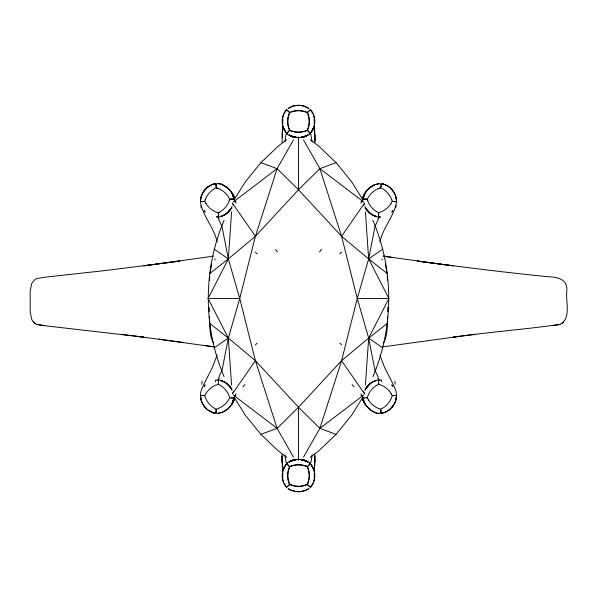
<?xml version="1.0" encoding="UTF-8"?>
<svg xmlns="http://www.w3.org/2000/svg" width="597" height="597" viewBox="0 0 597 597"><rect width="100%" height="100%" fill="white"/><g stroke="black" fill="none" stroke-linecap="round" stroke-linejoin="round"><path stroke-width="0.9" d="M387.774 307.462L387.752 311.671M282.68 477.876L282.053 454.601M314.32 119.124L314.947 142.399M200.51 200.935L200.517 200.152L200.555 200.928M200.674 398.415L200.51 395.154L200.562 396.856L200.51 396.065M396.326 198.585L396.49 201.846L396.438 200.144L396.49 200.935M396.49 396.065L396.483 396.848L396.445 396.072M282.053 142.399L282.68 119.124M314.791 459.683L314.32 477.876M314.888 455.921L314.716 462.608L314.828 458.832M282.209 137.317L282.381 131.116M314.619 465.884L314.947 454.601M387.662 316.708C387.035 325.507 387.916 335.133 383.49 343.088M200.525 394.371L201.002 391.065L203.144 385.737M396.475 202.629C393.804 216.674 382.856 227.86 379.856 242.001M218.562 380.565C218.599 380.67 218.868 385.55 215.778 385.095A20.268 18.858 -40.3 0 0 206.025 393.348L204.756 395.677L205.629 398.184A20.268 18.888 49.9 0 0 213.868 407.96L216.211 409.206L218.718 408.333A20.268 18.858 -40.3 0 0 228.472 400.08L229.741 397.751L228.867 395.244A20.268 18.858 49.7 0 0 220.614 385.49L218.323 384.237M209.547 280.344L209.763 276.359M378.602 214.159L378.714 212.778L381.222 211.905A20.268 18.888 -40.5 0 0 390.99 203.659M200.51 200.652C200.793 192.876 206.741 185.66 214.316 183.906M378.692 213.092L378.565 212.711M392.162 407.154L395.505 401.505L396.49 396.356M218.562 380.677L218.517 381.274M224.099 376.64C203.017 327.432 203.017 269.568 224.099 220.36M372.901 376.64C393.983 327.432 393.983 269.568 372.901 220.36M378.282 188.667C381.155 189.294 382.095 183.473 380.595 184.204M293.485 457.056L277.09 428.34L255.412 360.67L239.733 298.485L228.338 258.919L231.576 212.01M231.83 208.331L231.957 206.495M365.043 390.505L365.17 388.669M365.424 384.99L368.662 338.081L357.267 298.485L341.588 236.3L319.91 168.66L303.515 139.944M378.565 214.659L378.483 218.726L375.379 225.756M378.498 215.539C377.14 217.696 381.953 216.935 379.431 216.95L380.483 216.927M381.02 184.943L380.976 183.727M216.181 409.624L216.092 413.169M380.931 186.033L380.864 186.854M378.55 214.778L378.662 213.42M282.478 475.421L282.68 472.966M314.32 124.034L314.522 121.579M216.144 410.087L215.868 413.296L216.405 412.796M216.166 409.796L216.211 409.206M282.687 118.975L282.687 123.907M282.687 473.093L282.687 478.025M314.313 123.907L314.313 118.975M314.313 478.025L314.313 473.093M200.532 201.928L200.674 198.585M396.468 395.072L396.326 398.415M284.844 141.982L285.978 134.698L289.284 130.825M312.156 455.018L311.022 462.302L308.127 466.108M210.054 272.941L211.584 264.075M200.488 200.279C201.085 192.435 207.353 185.122 215.181 183.779M396.512 396.721C395.893 404.52 389.751 411.908 381.916 413.228L382.684 413.094M200.532 200.264L201.002 197.025M396.468 396.736L395.998 399.975M216.517 380.073L217.487 380.043C215.733 380.185 219.233 380.677 219.233 378.856M378.595 217.017L377.767 218.144M235.934 395.199L233.845 398.05L231.927 404.079L227.763 409.057L222.159 412.385L217.509 413.348M361.066 201.801L363.155 198.95L365.073 192.921L369.274 187.913L374.909 184.592L379.573 183.637M233.845 398.087L233.628 399.639L233.845 398.095L230.994 397.848M363.155 198.913L363.372 197.361L363.155 198.905L366.894 199.219M219.233 218.144L218.42 217.062L218.547 216.129M380.483 380.073L379.513 380.043C381.573 380.177 377.752 380.625 377.767 378.856M363.207 199.129L365.812 199.129M221.785 371.625L228.338 338.081L239.733 298.485L255.412 236.3L277.09 168.66L293.485 139.944M303.515 457.056L319.91 428.34L341.588 360.67L357.267 298.485L368.662 258.919L375.214 225.375M233.658 399.535L232.427 403.035L234.703 398.908M363.342 197.465L365.073 192.921M220.621 211.525A20.268 18.888 -49.5 0 0 228.897 201.771L229.741 199.249L228.472 196.928A20.268 18.888 40.5 0 0 218.733 188.637M368.528 400.072L367.259 397.751L368.133 395.244A20.268 18.888 -49.9 0 1 376.371 385.468M378.282 408.333L380.744 409.199L383.117 407.93A20.268 18.888 -49.9 0 0 391.393 398.192L392.244 395.677L390.975 393.348M233.397 401.072L232.785 402.303L234.33 399.468L231.972 403.863L233.599 399.423M363.401 197.577C365.006 190.152 371.968 184.227 379.535 183.727M233.606 399.594C231.89 406.96 225.002 412.9 217.427 413.363M282.754 118.146L283.582 114.997M309.447 134.385C315.835 128.034 316.97 116.467 310.447 109.661L308.186 111.923M287.553 462.615C281.165 468.966 280.03 480.533 286.553 487.339L288.679 485.212M313.418 482.003L314.246 478.854M218.718 188.667L216.211 187.794L213.883 189.07A20.268 18.888 -49.5 0 0 205.599 198.808L204.756 201.323L201.898 201.562M363.454 197.398L363.857 195.883M310.44 109.676L307.761 112.005M286.56 487.324L289.023 485.212M229.561 199.898L229.412 200.338M217.144 354.999L212.42 367.431L203.435 385.117M312.701 130.206L313.537 127.758M283.463 469.242L284.299 466.794M229.36 200.495L229.218 200.89M233.83 397.766L233.009 398.012M205.234 199.801L205.42 199.323M313.029 129.183L313.231 128.706L312.38 130.542L313.231 128.706M283.769 468.294L284.62 466.458L283.769 468.294L283.971 467.817M218.338 213.45L218.517 218.726L221.621 225.756M378.602 380.02L378.005 376.774L375.379 371.244M231.972 403.863L233.218 400.945M376.379 211.525A20.268 18.888 49.5 0 1 368.103 201.771L367.259 199.249L368.528 196.928A20.268 18.888 -40.5 0 1 378.267 188.637M232.584 393.341L233.337 391.647M363.663 205.353L364.416 203.659M390.975 203.652L392.244 201.323L391.371 198.816A20.268 18.888 49.5 0 0 383.125 189.048L380.789 187.794M232.681 402.542L231.927 404.079M362.297 198.092L366.849 190.465L371.782 186.204L374.901 184.682M291.948 111.632L289.478 112.587L288.523 115.057A20.238 18.828 90 0 0 288.523 127.818L289.478 130.288L291.948 131.243A20.238 18.828 0 0 0 304.709 131.243L307.179 130.288L308.134 127.818A20.238 18.828 90 0 0 308.134 115.057L307.179 112.587L307.559 112.214M305.06 111.609A20.238 18.858 -0.2 0 0 292.284 111.609L289.821 112.587L288.866 115.057A20.238 18.828 -90 0 0 288.866 127.818L289.821 130.288L292.291 131.243A20.238 18.828 0 0 0 305.052 131.243L307.522 130.288L308.477 127.818A20.238 18.828 -90 0 0 308.477 115.057L307.485 112.572L305.052 111.632M309.447 462.615C315.835 468.966 316.97 480.533 310.447 487.339L307.142 484.428L308.134 481.943A20.238 18.828 -90 0 0 308.134 469.182L307.179 466.712L305.985 466.197M305.358 485.152L307.522 484.413L308.477 481.943A20.238 18.828 90 0 0 308.477 469.182L307.522 466.712L305.768 466.115M312.589 130.094L313.5 128.251L311.35 132.019M284.411 466.906L283.5 468.749L285.65 464.981M306.052 466.093L304.709 465.757A20.238 18.828 0 0 0 291.948 465.757L289.478 466.712L288.523 469.182A20.238 18.828 -90 0 0 288.523 481.943L289.478 484.413L292.023 485.279M291.067 466.175L289.821 466.712L288.866 469.182A20.238 18.828 90 0 0 288.866 481.943L289.821 484.413L291.642 485.152M307.522 484.413L310.433 487.324M362.849 397.296L351.678 415.206L336.089 434.355L319.91 428.34L298.5 407.244L255.412 360.67L228.338 338.081L208.084 298.5L228.338 258.919L255.412 236.3L298.5 189.727L319.91 168.66L336.089 162.645L351.678 181.794L362.849 199.704M234.151 397.296L245.322 415.206L260.911 434.355L277.09 428.34L298.5 407.244L341.588 360.67L368.662 338.081L388.916 298.5L368.662 258.919L341.588 236.3L298.5 189.727L277.09 168.66L260.911 162.645L245.322 181.794L234.151 199.704M363.603 195.928L364.371 194.428L363.983 195.167M232.629 402.572L233.017 401.833M221.621 371.244L218.995 376.774L218.405 380.05M284.202 113.52L285.859 110.833M312.798 483.48L311.141 486.167M236.143 393.804L234.151 397.162M360.857 203.196L362.849 199.838M204.032 386.572L205.159 384.819L204.375 386.005M392.968 210.428L391.841 212.181L392.625 210.995M475.503 334.38L453.183 337.141C488.644 332.089 524.442 329.462 559.889 324.432C571.747 318.649 565.419 301.112 566.829 290.866C567.993 278.993 557.068 276.993 547.927 276.732C504.271 272.314 460.727 266.889 417.236 261.061L453.183 265.814L437.989 263.807M231.323 208.286L229.517 210.793M365.677 388.714L369.998 383.692L365.558 388.901C368.058 384.692 372.215 381.356 377.035 380.289C372.177 381.341 368.065 384.737 365.521 388.931L367.446 386.259M232.733 393.423L255.412 360.67M341.588 236.3L364.267 203.577M313.761 127.877L310.44 133.221L307.559 130.325M283.239 469.123L286.56 463.779L289.478 466.712M392.08 407.154L393.102 405.848L388.49 410.505M203.89 191.152L206.047 188.63M289.478 112.587L286.567 109.676C280.008 116.445 281.172 128.049 287.553 134.385M224.509 214.972L219.965 216.711C224.823 215.659 228.935 212.263 231.479 208.069L227.002 213.308L231.442 208.099L227.173 213.122L221.584 216.278M371.088 382.931L369.782 383.931M307.537 112.624L308.104 112.005M307.179 466.712L307.761 466.13M289.105 485.122L288.873 485.018M289.366 484.868L289.784 484.451M308.5 465.735L310.433 463.802L313.761 469.123M289.478 130.288L286.567 133.198L283.239 127.877M260.911 162.645L278.739 145.675L286.791 139.765M336.089 434.355L318.261 451.325L310.209 457.235M561.889 323.552L563.852 321.85M209.622 273.635L228.338 258.919L221.785 225.375M375.214 371.625L368.662 338.081L387.378 323.365M207.204 187.495L208.51 186.495M207.263 187.51L208.569 186.518M225.89 214.099L227.196 213.099M389.722 409.497L385.625 412.087L381.819 413.221M232.942 202.256L277.09 168.66M319.91 428.34L364.058 394.744M288.06 108.624L292.231 106.348L297.015 105.311M308.94 488.376L306.254 490.033L301.619 491.48M214.211 347.894L228.338 338.081L209.622 323.365M387.378 273.635L368.662 258.919L382.789 249.106M288.358 108.161L293.44 105.863L298.672 105.244M308.642 488.839L305.112 490.652L299.985 491.689M220.614 211.51L219.159 212.353M376.386 385.49L378.714 384.222L381.222 385.095A20.268 18.888 40.1 0 1 390.998 393.333M308.164 134.915L304.925 136.564L301.351 137.459L307.821 135.206C302.119 138.467 294.687 138.459 289.015 135.146M288.836 462.085L292.075 460.436L295.649 459.541L289.179 461.794C294.873 458.548 302.321 458.511 307.985 461.854M307.962 135.153L301.963 137.355M289.038 461.847L293.44 459.988L298.634 459.362L293.44 459.988L289.015 461.854M307.985 135.146L303.56 137.011L299.985 137.564L304.806 136.541L307.679 135.168L301.619 137.355M219.3 212.278L218.286 212.778L218.383 214.032M307.142 484.428L305.985 484.928M375.506 380.699L372.491 382.028M384.207 412.684L385.684 412.109M306.216 484.965L304.977 485.279M379.147 188.316L379.849 188.07M291.403 466.056L292.291 465.757A20.238 18.828 0 0 1 305.052 465.757L305.933 466.056M305.567 485.197L304.709 485.368A20.238 18.858 -0.2 0 1 291.94 485.391M380.05 188.003L380.498 187.868M212.793 184.316L213.554 184.092M295.075 459.638L291.918 460.466L295.239 459.615M301.761 137.385L305.082 136.534L301.925 137.362L296.679 137.564L291.918 136.534L289.038 135.153M295.381 137.355L293.776 137.011M301.619 459.645L303.224 459.988M220.062 216.681L220.83 216.502M376.17 380.498L376.938 380.319M214.308 183.906L215.092 183.772M552.867 325.656L559.889 324.432M213.704 256.143L143.817 265.814L179.764 261.061L162.832 263.262M382.386 346.939L457.444 336.633M159.011 263.807L104.96 270.575L44.133 277.292L37.111 278.523L35.111 279.403L31.887 283.045L30.171 290.866L30.171 312.082L31.887 319.91L35.111 323.552L37.111 324.432L44.133 325.656L143.817 337.141L121.497 334.38M297.015 459.436L292.194 460.459L289.321 461.832L295.381 459.645M231.248 199.129C240.972 199.376 222.106 180.675 217.427 183.637M379.491 413.348C374.491 416.124 354.939 396.714 366.782 397.789M230.106 199.219L230.867 199.159M395.901 395.371L396.49 395.236L395.453 395.408M201.331 201.607L200.659 201.674L201.995 201.555M217.569 216.95L216.599 216.92M203.435 201.428L204.771 201.361L206.025 203.652M394.908 395.46L392.244 395.677M230.382 199.197L233.39 198.95M366.618 397.803L367.259 397.751M229.741 199.249L230.218 199.211M364.066 398.005L363.17 397.766M298.672 459.369L296.679 459.436L301.925 459.638L307.962 461.847M298.328 491.756L300.321 491.689M208.084 298.5L239.733 298.485M357.267 298.485L388.916 298.5M216.517 216.927L218.405 216.95M298.328 105.244L303.56 105.863L308.642 108.161M296.679 137.564L298.672 137.631M296.679 491.689L298.672 491.756M293.44 137.011L291.918 136.534L298.634 137.638L295.075 137.362M392.744 201.361L392.236 201.279L395.102 201.562M366.006 199.152L366.558 199.197M366.73 199.211L367.259 199.249M232.3 397.96L230.532 397.811M203.689 395.587L204.756 395.677M203.562 395.58L202.092 395.46M395.005 201.555L395.453 201.592M395.363 201.585L396.468 201.928M201.398 395.401L200.659 395.326L201.331 395.393M395.669 201.607L396.438 201.756L396.483 200.152L396.445 200.928M379.573 413.363C371.998 412.9 365.103 406.96 363.394 399.594M217.465 183.727C224.644 184.182 231.121 189.533 233.33 196.316C231.614 190.958 227.278 186.727 222.099 184.682M297.015 137.564L292.194 136.541L289.321 135.168L295.649 137.459L292.075 136.564L289.179 135.206L295.239 137.385M300.321 459.436L305.082 460.466L303.56 459.988M299.985 105.311L304.768 106.348L308.94 108.624M301.963 459.645L299.985 459.436L304.806 460.459L307.679 461.832L301.351 459.541L304.925 460.436L307.821 461.794L301.761 459.615M297.015 491.689L291.888 490.652L288.358 488.839M139.556 336.633L214.614 346.939M434.168 263.262L383.296 256.143M183.122 342.477L159.011 339.148L162.832 339.686M383.52 256.173L392.453 257.471M204.547 345.484L214.375 346.909M37.111 324.432L44.133 325.656M381.908 183.772C389.729 185.107 395.998 192.421 396.512 200.279M381.819 183.779C389.759 185.145 396.124 192.644 396.49 200.652M295.381 491.48L290.746 490.033L288.06 488.376M382.684 183.906L385.684 184.891M376.938 216.681C372.118 215.629 368.05 212.226 365.521 208.069L369.998 213.308L365.558 208.099C368.058 212.308 372.215 215.644 377.035 216.711L372.491 214.972M220.062 380.319C224.882 381.371 228.95 384.774 231.479 388.931L229.517 386.207M200.488 396.721C201.085 404.273 206.868 411.385 214.316 413.094M213.547 412.915L215.084 413.228L212.89 412.684M380.744 409.199L380.811 409.52M216.457 187.861L216.95 188.003M206.01 203.659A20.268 18.888 40.5 0 0 215.763 211.935L218.241 212.771L218.323 213.226M291.433 485.197L292.291 485.368A20.238 18.858 0.2 0 0 305.06 485.391M217.151 188.07L217.853 188.316M224.509 382.028L219.965 380.289C224.778 381.364 228.927 384.707 231.449 388.893L227.002 383.692L229.554 386.259M305.709 466.093L306.216 466.16M212.793 412.684L207.278 409.497L203.898 405.848L205.987 408.385M292.448 136.653L288.836 134.915M304.552 460.347L308.164 462.085M378.446 212.659L376.386 211.51M307.142 112.572L304.709 111.632A20.238 18.858 0.2 0 0 291.94 111.609M368.662 338.081L382.789 347.894M214.211 249.106L228.338 258.919M310.209 139.765L318.261 145.675L336.089 162.645M286.791 457.235L278.739 451.325L260.911 434.355M319.91 168.66L364.058 202.256M232.942 394.744L277.09 428.34M371.11 214.099L368.565 211.957M225.912 382.931L228.435 385.043M216.069 183.786L216.211 187.794M33.148 321.85L35.111 323.552M216.405 184.204L215.92 183.757L216.159 187.092M380.595 412.796L381.132 413.318L380.841 409.908M389.737 187.51L393.11 191.152M289.821 112.587L286.56 109.676M307.179 130.288L310.813 134.183L312.156 141.982M289.821 466.712L286.187 462.817L284.844 455.018M235.934 201.801L233.845 198.95L233.628 197.361L233.837 198.905M361.066 395.199L363.155 398.05L363.372 399.639L363.163 398.095M285.65 132.019L283.463 127.758L284.299 130.206M311.35 464.981L313.537 469.242L312.701 466.794M311.141 110.833L312.798 113.52M285.859 486.167L284.202 483.48M232.733 203.577L255.412 236.3M341.588 360.67L364.267 393.423M365.677 208.286L366.595 209.666M230.405 387.334L231.323 388.714M392.625 386.005L391.841 384.819L392.968 386.572M204.375 210.995L205.159 212.181L204.032 210.428M203.816 405.841L201.495 401.505L200.51 396.356M213.51 343.088C209.084 335.133 209.965 325.507 209.338 316.708M234.703 198.092L232.629 194.428L233.397 195.928M362.297 398.908L364.371 402.572M362.849 397.162L360.857 393.804M234.151 199.838L236.143 203.196M393.565 385.117L384.58 367.431L379.856 354.999M380.908 413.169L381.035 412.236M363.603 401.072L364.573 403.035L363.983 401.833M365.073 404.079L364.319 402.542M231.927 192.921L233.017 195.167M393.856 385.737L395.998 391.065L396.475 394.371M365.028 403.863L362.67 399.468L364.2 402.333L363.342 399.535M283.769 128.706L284.62 130.542L284.411 130.094M313.231 468.294L312.38 466.458L312.589 466.906M363.663 391.647L364.416 393.341M232.584 203.659L233.337 205.353M391.58 199.323L391.766 199.801M367.64 200.495L367.782 200.89M283.463 127.758L283.971 129.183M313.029 467.817L313.537 469.242M367.588 200.338L367.453 199.943M217.144 242.001C214.144 227.86 203.196 216.674 200.525 202.629M313.418 114.997L314.246 118.146M233.143 195.883L233.546 197.398M282.754 478.854L283.582 482.003M385.416 264.075L386.946 272.941M363.401 399.423L363.782 400.945M233.599 197.577L232.099 193.406L234.33 197.532L232.8 194.667L233.658 197.465M395.945 197.017L396.468 200.264M201.055 399.983L200.532 396.736M200.532 395.072L200.517 396.848L200.555 396.072M378.714 384.222L378.647 383.401M314.32 472.966L314.522 475.421M282.478 121.579L282.68 124.034M378.655 383.49L378.498 380.08L378.476 381.185M380.968 411.437L380.886 410.4M365.043 206.495L365.17 208.331M365.424 212.01L368.662 258.919M228.338 338.081L231.576 384.99M231.83 388.669L231.957 390.505M387.237 276.359L387.453 280.344M314.619 131.116L314.888 141.079L314.716 134.392L314.791 137.317M282.209 459.683L282.284 462.608L282.112 455.921L282.381 465.884M209.248 311.671L209.226 307.462M298.5 136.743L298.5 189.727M298.5 407.244L298.5 460.257M339.835 343.096A148.728 2.53 44.2 0 1 341.76 344.999M378.274 408.355A20.268 18.888 40.1 0 1 368.506 400.087M287.784 462.369A24.358 1.672 -81.7 0 1 287.5 463.011M394.916 381.222A120.303 1.313 83.6 0 1 395.184 384.199M395.781 207.741A120.303 1.403 -83.1 0 1 396.109 205.726M382.043 260.083A131.713 2.291 -88.8 0 1 382.08 258.837M321.514 249.359A154.66 2.246 -51.5 0 1 319.499 251.941M381.595 379.968A129.333 2.821 -87.7 0 1 381.476 381.841M354.14 386.856A146.041 2.448 49.3 0 1 352.081 384.61M201.816 384.199A120.303 1.313 -83.6 0 1 202.084 381.222M200.89 205.726A120.303 1.403 83.1 0 1 201.219 207.741M214.92 258.837A131.713 2.291 88.8 0 1 214.957 260.083M277.501 251.941A154.66 2.246 51.5 0 1 275.486 249.359M215.524 381.841A129.333 2.821 87.7 0 1 215.405 379.968M244.919 384.61A146.041 2.448 -49.3 0 1 242.86 386.856M255.24 344.999A148.728 2.53 -44.2 0 1 257.165 343.096M309.5 463.011A24.358 1.672 81.7 0 1 309.216 462.369M257.165 253.904A148.728 2.53 44.2 0 1 255.24 252.001M309.216 134.631A24.358 1.672 -81.7 0 1 309.5 133.989M341.76 252.001A148.728 2.53 -44.2 0 1 339.835 253.904M287.5 133.989A24.358 1.672 81.7 0 1 287.784 134.631M314.559 124.788L313.723 127.922L314.559 124.788M283.276 469.078L282.411 472.272L283.276 469.078M364.2 194.667L362.67 197.532L364.2 194.667M282.441 124.788L283.276 127.922L282.441 124.788M314.589 472.272L313.723 469.078L314.589 472.272"/></g></svg>
